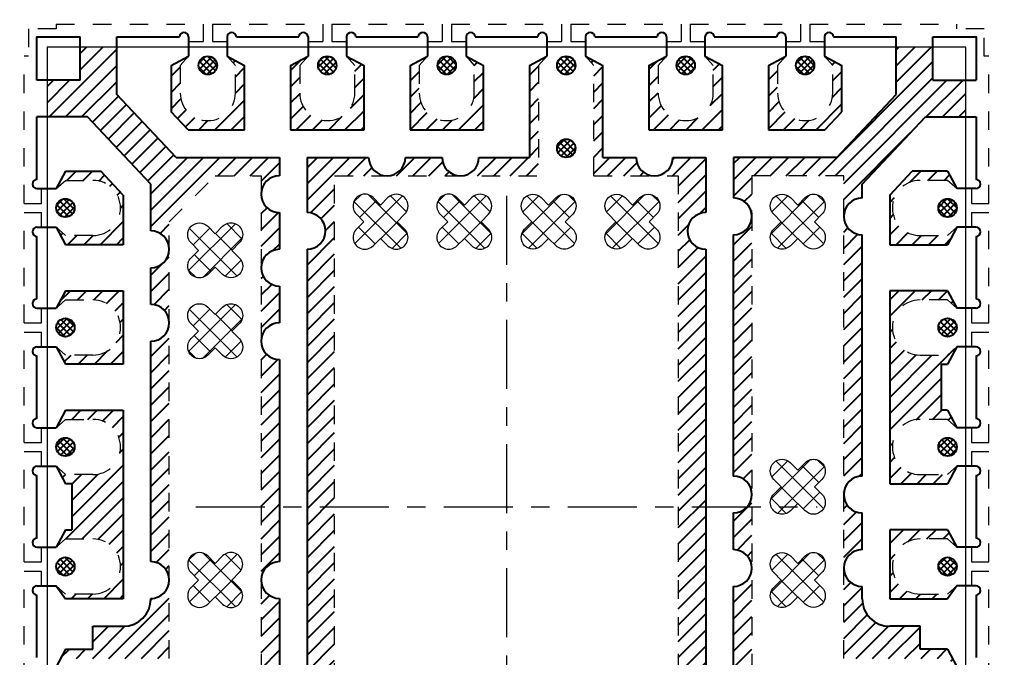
# Model space of a CAD drawing. Extents: x 2505 to 2922, y -308 to -10.
# Drawn here: x 2613.63 to 2618.93, y -138.02 to -134.55 of the extents above; entities that cross this region are included whole.
import ezdxf

# ---------------------------------------------------------------- set-up
doc = ezdxf.new("R2010")
doc.units = 0
doc.header["$LTSCALE"] = 5
doc.header["$MEASUREMENT"] = 0
for name, pattern in [('CENTER', [2, 1.25, -0.25, 0.25, -0.25]), ('HIDDEN', [0.375, 0.25, -0.125]), ('HIDDEN2', [4.7625, 3.175, -1.5875])]:
    doc.linetypes.add(name, pattern=pattern)
doc.layers.get('0').update_dxf_attribs({"linetype": 'CONTINUOUS'})
for name, color, linetype in [('1D', 4, 'CONTINUOUS'), ('ETCH', 4, 'CONTINUOUS'), ('PKG', 2, 'CONTINUOUS'), ('TOP-Half-E', 6, 'CONTINUOUS'), ('中心线', 1, 'CENTER')]:
    doc.layers.add(name, color=color, linetype=linetype)
pattern_1 = [(225, (-40.0481, -187.649), (0.0441941738, -0.0441941738), [])]

msp = doc.modelspace()

# ---------------------------------------------------------------- hatches: boundary and pattern name
at = {"layer": 'ETCH'}
h = msp.add_hatch(dxfattribs=at)
h.set_pattern_fill('ANSI31', color=256, scale=0.5, angle=180)
h.set_pattern_definition(pattern_1)
h.paths.add_polyline_path([(2613.779, -134.8795), (2613.959, -134.8795), (2613.959, -134.6995), (2614.159, -134.6995), (2614.159, -134.9571), (2614.4814, -135.2995), (2615.044, -135.2995), (2615.044, -135.3995, 0.414214), (2614.944, -135.4995), (2614.944, -135.3995), (2614.694, -135.3995), (2614.5623, -135.5312), (2614.4115, -135.3711), (2614.3387, -135.4396), (2613.9995, -135.0795), (2613.779, -135.0795)])
h.paths.add_polyline_path([(2614.794, -138.6745), (2615.044, -138.6745), (2615.044, -137.698, -0.414214), (2614.944, -137.598), (2614.944, -138.5745), (2614.694, -138.5745, -0.414214)])
h.paths.add_polyline_path([(2613.829, -138.2795), (2613.879, -138.3245), (2614.444, -138.3245), (2614.444, -138.5745), (2614.694, -138.5745, 0.414214), (2614.594, -138.6745), (2614.344, -138.6745), (2614.344, -138.6495, 0.414214), (2614.194, -138.4995), (2614.029, -138.4995), (2614.029, -138.3745), (2613.879, -138.3745)])
h.paths.add_polyline_path([(2613.829, -138.0695), (2613.879, -137.9745), (2614.029, -137.9745), (2614.029, -137.8495), (2614.194, -137.8495, 0.414214), (2614.344, -137.6995), (2614.344, -137.698, 0.414214), (2614.444, -137.598), (2614.444, -138.0245), (2613.879, -138.0245)])
h.paths.add_polyline_path([(2614.944, -137.598), (2614.944, -136.2995, 0.414214), (2615.044, -136.3995), (2615.044, -137.498, 0.414214)])
h.paths.add_polyline_path([(2614.344, -137.498, -0.414214), (2614.444, -137.598), (2614.444, -136.8987), (2614.344, -136.8987)])
h.paths.add_polyline_path([(2614.344, -135.4453), (2614.344, -135.6495), (2614.444, -135.6495), (2614.5623, -135.5312), (2614.4115, -135.3711), (2614.3387, -135.4396)])
h.paths.add_polyline_path([(2614.344, -136.8987), (2614.444, -136.8987), (2614.444, -136.4822), (2614.344, -136.4822)])
h.paths.add_polyline_path([(2614.944, -135.4995, 0.414214), (2615.044, -135.5995), (2615.044, -135.7995, 0.414214), (2614.944, -135.8995)])
h.paths.add_polyline_path([(2614.944, -135.8995, 0.414214), (2615.044, -135.9995), (2615.044, -136.1995, 0.414214), (2614.944, -136.2995)])
h.paths.add_polyline_path([(2614.344, -136.0995), (2614.444, -136.0995), (2614.444, -135.8995), (2614.344, -135.8995)])
h.paths.add_polyline_path([(2614.344, -136.2995), (2614.444, -136.2995), (2614.444, -136.0995), (2614.344, -136.0995, -1)])
h.paths.add_polyline_path([(2614.344, -136.4822), (2614.444, -136.4822), (2614.444, -136.2995), (2614.344, -136.2995)])
h.paths.add_polyline_path([(2614.344, -135.8995, 0.414214), (2614.444, -135.7995), (2614.444, -135.8995)])
h.paths.add_polyline_path([(2614.444, -135.6995), (2614.344, -135.6995, -0.414214), (2614.444, -135.7995)])
h.paths.add_polyline_path([(2614.344, -135.6995), (2614.444, -135.6995), (2614.444, -135.6495), (2614.344, -135.6495)])
h = msp.add_hatch(dxfattribs=at)
h.set_pattern_fill('ANSI31', color=256, scale=0.5, angle=180)
h.set_pattern_definition(pattern_1)
h.paths.add_polyline_path([(2617.514, -137.6328, 0.414214), (2617.614, -137.5328), (2617.614, -138.5745), (2618.114, -138.5745), (2618.114, -138.3245), (2618.679, -138.3245), (2618.729, -138.2795), (2618.679, -138.3745), (2618.529, -138.3745), (2618.529, -138.4995), (2618.364, -138.4995, 0.414214), (2618.214, -138.6495), (2618.214, -138.6745), (2617.514, -138.6745)])
h.paths.add_polyline_path([(2618.399, -134.6995), (2618.599, -134.6995), (2618.599, -134.8795), (2618.779, -134.8795), (2618.779, -135.0795), (2618.5586, -135.0795), (2618.214, -135.4453), (2618.214, -135.5203, 0.414207), (2618.114, -135.6203, 0.000012), (2618.114, -135.6203), (2618.114, -135.6203), (2618.114, -135.3995), (2617.614, -135.3995), (2617.614, -135.6203, 0.414214), (2617.514, -135.5203), (2617.514, -135.2995), (2618.0767, -135.2995), (2618.399, -134.9571)])
h.paths.add_polyline_path([(2618.114, -138.0245), (2618.679, -138.0245), (2618.729, -138.0695), (2618.679, -137.9745), (2618.529, -137.9745), (2618.529, -137.8495), (2618.364, -137.8495, -0.414214), (2618.214, -137.6995), (2618.214, -137.6328, -0.414214), (2618.114, -137.5328)])
h.paths.add_polyline_path([(2617.614, -135.6203, -0.414214), (2617.514, -135.7203), (2617.514, -137.0328, -0.414214), (2617.614, -137.1328)])
h.paths.add_polyline_path([(2618.214, -137.0328), (2618.214, -135.7203, -0.414207), (2618.114, -135.6203), (2618.114, -137.1328, -0.414214)])
h.paths.add_polyline_path([(2617.514, -137.2328), (2617.514, -137.4328, -0.414214), (2617.614, -137.5328), (2617.614, -137.1328, -0.414214)])
h.paths.add_polyline_path([(2618.214, -137.4328), (2618.214, -137.2328, -0.414214), (2618.114, -137.1328), (2618.114, -137.5328, -0.414214)])
h = msp.add_hatch(dxfattribs=at)
h.set_pattern_fill('ANSI31', color=256, scale=0.5, angle=180)
h.set_pattern_definition(pattern_1)
h.paths.add_polyline_path([(2613.829, -138.9295), (2613.879, -138.9745), (2614.029, -138.9745, 1), (2614.029, -138.6745), (2613.879, -138.6745), (2613.829, -138.7195), (2613.879, -138.6495), (2614.194, -138.6495), (2614.194, -138.8245), (2615.194, -138.8245), (2615.194, -138.7245, 1), (2615.194, -138.5245), (2615.194, -135.7995, 1), (2615.194, -135.5995), (2615.194, -135.2995), (2615.529, -135.2995, 0.414214), (2615.629, -135.3995), (2615.344, -135.3995), (2615.344, -138.9495), (2617.214, -138.9495), (2617.214, -135.3995), (2617.084, -135.3995, 0.414214), (2617.184, -135.2995), (2617.364, -135.2995), (2617.364, -135.5995, 1), (2617.364, -135.7995), (2617.364, -138.5245, 1), (2617.364, -138.7245), (2617.364, -138.8245), (2618.364, -138.8245), (2618.364, -138.6495), (2618.679, -138.6495), (2618.729, -138.7195), (2618.679, -138.6745), (2618.529, -138.6745, 1), (2618.529, -138.9745), (2618.679, -138.9745), (2618.729, -138.9295), (2618.679, -139.0245), (2617.364, -139.0245), (2617.364, -139.0995), (2617.179, -139.0995, 1), (2616.979, -139.0995), (2616.779, -139.0995, 1), (2616.579, -139.0995), (2616.379, -139.0995, 1), (2616.179, -139.0995), (2615.979, -139.0995, 1), (2615.779, -139.0995), (2615.579, -139.0995, 1), (2615.379, -139.0995), (2615.194, -139.0995), (2615.194, -139.0245), (2613.879, -139.0245)])
h.paths.add_polyline_path([(2617.054, -139.2495), (2617.054, -139.5995), (2617.149, -139.6495), (2617.104, -139.5995), (2617.104, -139.4495, -1), (2617.404, -139.4495), (2617.404, -139.5995), (2617.359, -139.6495), (2617.454, -139.5995), (2617.454, -139.5645), (2617.704, -139.5645), (2617.704, -139.5995), (2617.799, -139.6495), (2617.754, -139.5995), (2617.754, -139.4495, -1), (2618.054, -139.4495), (2618.054, -139.5995), (2618.009, -139.6495), (2618.104, -139.5995), (2618.104, -139.2495)])
h.paths.add_polyline_path([(2614.454, -139.5995), (2614.549, -139.6495), (2614.504, -139.5995), (2614.504, -139.4495, -1), (2614.804, -139.4495), (2614.804, -139.5995), (2614.759, -139.6495), (2614.854, -139.5995), (2614.854, -139.5645), (2615.104, -139.5645), (2615.104, -139.5995), (2615.199, -139.6495), (2615.154, -139.5995), (2615.154, -139.4495, -1), (2615.454, -139.4495), (2615.454, -139.5995), (2615.409, -139.6495), (2615.504, -139.5995), (2615.504, -139.2495), (2614.454, -139.2495)])
h.paths.add_polyline_path([(2618.364, -136.0245), (2618.364, -137.0745), (2618.679, -137.0745), (2618.729, -136.9795), (2618.679, -137.0245), (2618.529, -137.0245, -1), (2618.529, -136.7245), (2618.679, -136.7245), (2618.729, -136.7695), (2618.679, -136.6745), (2618.644, -136.6745), (2618.644, -136.4245), (2618.679, -136.4245), (2618.729, -136.3295), (2618.679, -136.3745), (2618.529, -136.3745, -1), (2618.529, -136.0745), (2618.679, -136.0745), (2618.729, -136.1195), (2618.679, -136.0245)])
h.paths.add_polyline_path([(2613.829, -136.7695), (2613.879, -136.6745), (2614.194, -136.6745), (2614.194, -137.6995), (2613.879, -137.6995), (2613.829, -137.6295), (2613.879, -137.6745), (2614.029, -137.6745, 1), (2614.029, -137.3745), (2613.879, -137.3745), (2613.829, -137.4195), (2613.879, -137.3245), (2613.914, -137.3245), (2613.914, -137.0745), (2613.879, -137.0745), (2613.829, -136.9795), (2613.879, -137.0245), (2614.029, -137.0245, 1), (2614.029, -136.7245), (2613.879, -136.7245)])
h.paths.add_polyline_path([(2616.454, -135.3995), (2616.454, -134.7995), (2616.499, -134.7495), (2616.404, -134.7995), (2616.404, -135.2995), (2616.129, -135.2995, -0.414214), (2616.029, -135.3995)])
h.paths.add_polyline_path([(2616.709, -134.7495), (2616.804, -134.7995), (2616.804, -135.2995), (2616.984, -135.2995, 0.414214), (2617.084, -135.3995), (2616.754, -135.3995), (2616.754, -134.7995)])
h.paths.add_polyline_path([(2614.454, -134.7995), (2614.454, -135.0516), (2614.5462, -135.1495), (2614.854, -135.1495), (2614.854, -134.7995), (2614.759, -134.7495), (2614.804, -134.7995), (2614.804, -134.9495, -1), (2614.504, -134.9495), (2614.504, -134.7995), (2614.549, -134.7495)])
h.paths.add_polyline_path([(2617.054, -134.7995), (2617.054, -135.1495), (2617.454, -135.1495), (2617.454, -134.7995), (2617.359, -134.7495), (2617.404, -134.7995), (2617.404, -134.9495, -1), (2617.104, -134.9495), (2617.104, -134.7995), (2617.149, -134.7495)])
h.paths.add_polyline_path([(2616.404, -139.5995), (2616.499, -139.6495), (2616.454, -139.5995), (2616.454, -139.4495, -1), (2616.754, -139.4495), (2616.754, -139.5995), (2616.709, -139.6495), (2616.804, -139.5995), (2616.804, -139.2495), (2616.404, -139.2495)])
h.paths.add_polyline_path([(2615.754, -139.5995), (2615.849, -139.6495), (2615.804, -139.5995), (2615.804, -139.4495, -1), (2616.104, -139.4495), (2616.104, -139.5995), (2616.059, -139.6495), (2616.154, -139.5995), (2616.154, -139.2495), (2615.754, -139.2495)])
h.paths.add_polyline_path([(2615.104, -134.7995), (2615.104, -135.1495), (2615.504, -135.1495), (2615.504, -134.7995), (2615.409, -134.7495), (2615.454, -134.7995), (2615.454, -134.9495, -1), (2615.154, -134.9495), (2615.154, -134.7995), (2615.199, -134.7495)])
h.paths.add_polyline_path([(2615.754, -134.7995), (2615.754, -135.1495), (2616.154, -135.1495), (2616.154, -134.7995), (2616.059, -134.7495), (2616.104, -134.7995), (2616.104, -134.9495, -1), (2615.804, -134.9495), (2615.804, -134.7995), (2615.849, -134.7495)])
h.paths.add_polyline_path([(2617.704, -134.7995), (2617.704, -135.1495), (2618.0119, -135.1495), (2618.104, -135.0516), (2618.104, -134.7995), (2618.009, -134.7495), (2618.054, -134.7995), (2618.054, -134.9495, -1), (2617.754, -134.9495), (2617.754, -134.7995), (2617.799, -134.7495)])
h.paths.add_polyline_path([(2613.829, -136.1195), (2613.879, -136.0245), (2614.194, -136.0245), (2614.194, -136.4245), (2613.879, -136.4245), (2613.829, -136.3295), (2613.879, -136.3745), (2614.029, -136.3745, 1), (2614.029, -136.0745), (2613.879, -136.0745)])
h.paths.add_polyline_path([(2618.364, -135.5048), (2618.364, -135.7745), (2618.679, -135.7745), (2618.729, -135.6795), (2618.679, -135.7245), (2618.529, -135.7245, -1), (2618.529, -135.4245), (2618.679, -135.4245), (2618.729, -135.4695), (2618.679, -135.3745), (2618.4868, -135.3745)])
h.paths.add_polyline_path([(2613.829, -135.4695), (2613.879, -135.3745), (2614.0713, -135.3745), (2614.194, -135.5048), (2614.194, -135.7745), (2613.879, -135.7745), (2613.829, -135.6795), (2613.879, -135.7245), (2614.029, -135.7245, 1), (2614.029, -135.4245), (2613.879, -135.4245)])
h.paths.add_polyline_path([(2618.364, -137.3245), (2618.364, -137.6995), (2618.679, -137.6995), (2618.729, -137.6295), (2618.679, -137.6745), (2618.529, -137.6745, -1), (2618.529, -137.3745), (2618.679, -137.3745), (2618.729, -137.4195), (2618.679, -137.3245)])
h.paths.add_polyline_path([(2616.029, -135.3995, -0.414214), (2615.929, -135.2995), (2615.729, -135.2995, -0.414214), (2615.629, -135.3995)])
h.paths.add_polyline_path([(2618.214, -135.4453), (2618.5586, -135.0795)])
h = msp.add_hatch(dxfattribs=at)
h.set_pattern_fill('ANSI31', color=256, scale=0.5, angle=180)
h.set_pattern_definition(pattern_1)
h.paths.add_polyline_path([(2614.794, -138.6745), (2615.044, -138.6745), (2615.044, -137.698, -0.414214), (2614.944, -137.598), (2614.944, -138.5745), (2614.694, -138.5745, -0.414214)])
h.paths.add_polyline_path([(2613.829, -138.2795), (2613.879, -138.3245), (2614.444, -138.3245), (2614.444, -138.5745), (2614.694, -138.5745, 0.414214), (2614.594, -138.6745), (2614.344, -138.6745), (2614.344, -138.6495, 0.414214), (2614.194, -138.4995), (2614.029, -138.4995), (2614.029, -138.3745), (2613.879, -138.3745)])
h.paths.add_polyline_path([(2614.944, -137.598), (2614.944, -136.2995, 0.414214), (2615.044, -136.3995), (2615.044, -137.498, 0.414214)])
h.paths.add_polyline_path([(2614.944, -135.8995, 0.414214), (2615.044, -135.9995), (2615.044, -136.1995, 0.414214), (2614.944, -136.2995)])
h.paths.add_polyline_path([(2614.944, -135.4995, 0.414214), (2615.044, -135.5995), (2615.044, -135.7995, 0.414214), (2614.944, -135.8995)])
at = {"layer": 'TOP-Half-E', "lineweight": -3}
h = msp.add_hatch(dxfattribs=at)
h.set_pattern_fill('ANSI37', color=6, scale=0.2)
h.set_pattern_definition([(45, (2450.562673, -116.89071), (-0.0176776695, 0.0176776695), []), (135, (2450.562673, -116.89071), (-0.0176776695, -0.0176776695), [])])
h.paths.add_polyline_path([(2614.704, -134.7995, 1), (2614.604, -134.7995, 1)])
h.paths.add_polyline_path([(2616.654, -134.7995, 1), (2616.554, -134.7995, 1)])
h.paths.add_polyline_path([(2618.729, -135.5745, 1), (2618.629, -135.5745, 1)])
h.paths.add_polyline_path([(2616.654, -135.2495, 1), (2616.554, -135.2495, 1)])
h.paths.add_polyline_path([(2617.954, -134.7995, 1), (2617.854, -134.7995, 1)])
h.paths.add_polyline_path([(2613.929, -138.8245, 1), (2613.829, -138.8245, 1)])
h.paths.add_polyline_path([(2615.354, -134.7995, 1), (2615.254, -134.7995, 1)])
h.paths.add_polyline_path([(2617.954, -139.5995, 1), (2617.854, -139.5995, 1)])
h.paths.add_polyline_path([(2616.654, -139.5995, 1), (2616.554, -139.5995, 1)])
h.paths.add_polyline_path([(2615.354, -139.5995, 1), (2615.254, -139.5995, 1)])
h.paths.add_polyline_path([(2616.004, -134.7995, 1), (2615.904, -134.7995, 1)])
h.paths.add_polyline_path([(2618.729, -136.2245, 1), (2618.629, -136.2245, 1)])
h.paths.add_polyline_path([(2616.004, -139.5995, 1), (2615.904, -139.5995, 1)])
h.paths.add_polyline_path([(2618.729, -138.1745, 1), (2618.629, -138.1745, 1)])
h.paths.add_polyline_path([(2618.729, -136.8745, 1), (2618.629, -136.8745, 1)])
h.paths.add_polyline_path([(2614.704, -139.5995, 1), (2614.604, -139.5995, 1)])
h.paths.add_polyline_path([(2618.729, -138.8245, 1), (2618.629, -138.8245, 1)])
h.paths.add_polyline_path([(2613.929, -137.5245, 1), (2613.829, -137.5245, 1)])
h.paths.add_polyline_path([(2617.304, -134.7995, 1), (2617.204, -134.7995, 1)])
h.paths.add_polyline_path([(2617.304, -139.5995, 1), (2617.204, -139.5995, 1)])
h.paths.add_polyline_path([(2613.929, -138.1745, 1), (2613.829, -138.1745, 1)])
h.paths.add_polyline_path([(2613.929, -136.2245, 1), (2613.829, -136.2245, 1)])
h.paths.add_polyline_path([(2618.729, -137.5245, 1), (2618.629, -137.5245, 1)])
h.paths.add_polyline_path([(2613.929, -136.8745, 1), (2613.829, -136.8745, 1)])
h.paths.add_polyline_path([(2613.929, -135.5745, 1), (2613.829, -135.5745, 1)])
at = {"layer": 'TOP-Half-E', "lineweight": 5}
h = msp.add_hatch(dxfattribs=at)
h.set_pattern_fill('ANSI37', color=256, scale=0.02565)
h.set_pattern_definition([(315, (60.59425, 1244.10207), (-0.0575858924, -0.0575858924), []), (225, (60.59425, 1244.10207), (-0.0575858924, 0.0575858924), [])])
h.paths.add_polyline_path([(2615.6843, -135.6491), (2615.7245, -135.6089, 1), (2615.6338, -135.5182), (2615.5937, -135.5584), (2615.5535, -135.5182, 1), (2615.4628, -135.6089), (2615.503, -135.6491), (2615.4628, -135.6892, 1), (2615.5535, -135.7799), (2615.5937, -135.7398), (2615.6338, -135.7799, 1), (2615.7245, -135.6892)])
h = msp.add_hatch(dxfattribs=at)
h.set_pattern_fill('ANSI37', color=256, scale=0.02565)
h.set_pattern_definition([(315, (61.05025, 1244.10207), (-0.0575858924, -0.0575858924), []), (225, (61.05025, 1244.10207), (-0.0575858924, 0.0575858924), [])])
h.paths.add_polyline_path([(2616.1403, -135.6491), (2616.1805, -135.6089, 1), (2616.0898, -135.5182), (2616.0497, -135.5584), (2616.0095, -135.5182, 1), (2615.9188, -135.6089), (2615.959, -135.6491), (2615.9188, -135.6892, 1), (2616.0095, -135.7799), (2616.0497, -135.7398), (2616.0898, -135.7799, 1), (2616.1805, -135.6892)])
h = msp.add_hatch(dxfattribs=at)
h.set_pattern_fill('ANSI37', color=256, scale=0.02565, angle=180)
h.set_pattern_definition([(225, (5171.50782, 1244.10207), (0.0575858924, -0.0575858924), []), (315, (5171.50782, 1244.10207), (0.0575858924, 0.0575858924), [])])
h.paths.add_polyline_path([(2616.4177, -135.6491), (2616.3776, -135.6089, -1), (2616.4683, -135.5182), (2616.5084, -135.5584), (2616.5486, -135.5182, -1), (2616.6393, -135.6089), (2616.5991, -135.6491), (2616.6393, -135.6892, -1), (2616.5486, -135.7799), (2616.5084, -135.7398), (2616.4683, -135.7799, -1), (2616.3776, -135.6892)])
h = msp.add_hatch(dxfattribs=at)
h.set_pattern_fill('ANSI37', color=256, scale=0.02565, angle=180)
h.set_pattern_definition([(225, (5171.96382, 1244.10207), (0.0575858924, -0.0575858924), []), (315, (5171.96382, 1244.10207), (0.0575858924, 0.0575858924), [])])
h.paths.add_polyline_path([(2616.8737, -135.6491), (2616.8336, -135.6089, -1), (2616.9243, -135.5182), (2616.9644, -135.5584), (2617.0046, -135.5182, -1), (2617.0953, -135.6089), (2617.0551, -135.6491), (2617.0953, -135.6892, -1), (2617.0046, -135.7799), (2616.9644, -135.7398), (2616.9243, -135.7799, -1), (2616.8336, -135.6892)])
h = msp.add_hatch(dxfattribs=at)
h.set_pattern_fill('ANSI37', color=256, scale=0.02565, angle=180)
h.set_pattern_definition([(225, (5172.86345, 1244.10207), (0.0575858924, -0.0575858924), []), (315, (5172.86345, 1244.10207), (0.0575858924, 0.0575858924), [])])
h.paths.add_polyline_path([(2617.7733, -135.6491), (2617.7332, -135.6089, -1), (2617.8239, -135.5182), (2617.864, -135.5584), (2617.9042, -135.5182, -1), (2617.9949, -135.6089), (2617.9547, -135.6491), (2617.9949, -135.6892, -1), (2617.9042, -135.7799), (2617.864, -135.7398), (2617.8239, -135.7799, -1), (2617.7332, -135.6892)])
h = msp.add_hatch(dxfattribs=at)
h.set_pattern_fill('ANSI37', color=256, scale=0.02565)
h.set_pattern_definition([(45, (59.69463, -1515.5561), (-0.0575858924, 0.0575858924), []), (135, (59.69463, -1515.5561), (-0.0575858924, -0.0575858924), [])])
h.paths.add_polyline_path([(2614.7847, -135.805), (2614.8249, -135.8451, -1), (2614.7342, -135.9358), (2614.694, -135.8956), (2614.6539, -135.9358, -1), (2614.5632, -135.8451), (2614.6033, -135.805), (2614.5632, -135.7648, -1), (2614.6539, -135.6741), (2614.694, -135.7143), (2614.7342, -135.6741, -1), (2614.8249, -135.7648)])
h = msp.add_hatch(dxfattribs=at)
h.set_pattern_fill('ANSI37', color=256, scale=0.02565)
h.set_pattern_definition([(45, (59.69463, -1515.9961), (-0.0575858924, 0.0575858924), []), (135, (59.69463, -1515.9961), (-0.0575858924, -0.0575858924), [])])
h.paths.add_polyline_path([(2614.7847, -136.245), (2614.8249, -136.2851, -1), (2614.7342, -136.3758), (2614.694, -136.3356), (2614.6539, -136.3758, -1), (2614.5632, -136.2851), (2614.6033, -136.245), (2614.5632, -136.2048, -1), (2614.6539, -136.1141), (2614.694, -136.1543), (2614.7342, -136.1141, -1), (2614.8249, -136.2048)])
h = msp.add_hatch(dxfattribs=at)
h.set_pattern_fill('ANSI37', color=256, scale=0.02565, angle=180)
h.set_pattern_definition([(225, (5172.86345, 1242.660435), (0.0575858924, -0.0575858924), []), (315, (5172.86345, 1242.660435), (0.0575858924, 0.0575858924), [])])
h.paths.add_polyline_path([(2617.7733, -137.0907), (2617.7332, -137.0506, -1), (2617.8239, -136.9599), (2617.864, -137), (2617.9042, -136.9599, -1), (2617.9949, -137.0506), (2617.9547, -137.0907), (2617.9949, -137.1309, -1), (2617.9042, -137.2216), (2617.864, -137.1814), (2617.8239, -137.2216, -1), (2617.7332, -137.1309)])
h = msp.add_hatch(dxfattribs=at)
h.set_pattern_fill('ANSI37', color=256, scale=0.02565, angle=360)
h.set_pattern_definition([(315, (59.69463, 1242.15319), (-0.0575858924, -0.0575858924), []), (225, (59.69463, 1242.15319), (-0.0575858924, 0.0575858924), [])])
h.paths.add_polyline_path([(2614.7847, -137.598), (2614.8249, -137.5578, 1), (2614.7342, -137.4671), (2614.694, -137.5073), (2614.6539, -137.4671, 1), (2614.5632, -137.5578), (2614.6033, -137.598), (2614.5632, -137.6381, 1), (2614.6539, -137.7288), (2614.694, -137.6886), (2614.7342, -137.7288, 1), (2614.8249, -137.6381)])
h = msp.add_hatch(dxfattribs=at)
h.set_pattern_fill('ANSI37', color=256, scale=0.02565, angle=180)
h.set_pattern_definition([(225, (5172.86345, 1242.15319), (0.0575858924, -0.0575858924), []), (315, (5172.86345, 1242.15319), (0.0575858924, 0.0575858924), [])])
h.paths.add_polyline_path([(2617.7733, -137.598), (2617.7332, -137.5578, -1), (2617.8239, -137.4671), (2617.864, -137.5073), (2617.9042, -137.4671, -1), (2617.9949, -137.5578), (2617.9547, -137.598), (2617.9949, -137.6381, -1), (2617.9042, -137.7288), (2617.864, -137.6886), (2617.8239, -137.7288, -1), (2617.7332, -137.6381)])

# ---------------------------------------------------------------- linework, layer by layer
for p, q in [((2613.959, -134.8795, -0.0325), (2613.959, -134.6445, -0.0325)), ((2614.159, -134.9571, -0.0325), (2614.159, -134.6445, -0.0325)), ((2614.549, -134.6445, -0.0325), (2614.549, -134.7495, -0.0325)), ((2614.549, -134.6445, -0.0325), (2614.549, -134.7495, -0.0325)), ((2614.759, -134.6445, -0.0325), (2614.759, -134.7495, -0.0325)), ((2614.759, -134.6445, -0.0325), (2614.759, -134.7495, -0.0325)), ((2615.199, -134.6445, -0.0325), (2615.199, -134.7495, -0.0325)), ((2615.199, -134.6445, -0.0325), (2615.199, -134.7495, -0.0325)), ((2615.409, -134.6445, -0.0325), (2615.409, -134.7495, -0.0325)), ((2615.409, -134.6445, -0.0325), (2615.409, -134.7495, -0.0325)), ((2615.849, -134.6445, -0.0325), (2615.849, -134.7495, -0.0325)), ((2615.849, -134.6445, -0.0325), (2615.849, -134.7495, -0.0325)), ((2616.059, -134.6445, -0.0325), (2616.059, -134.7495, -0.0325)), ((2616.059, -134.6445, -0.0325), (2616.059, -134.7495, -0.0325)), ((2616.499, -134.6445, -0.0325), (2616.499, -134.7495, -0.0325)), ((2616.499, -134.6445, -0.0325), (2616.499, -134.7495, -0.0325)), ((2616.709, -134.6445, -0.0325), (2616.709, -134.7495, -0.0325)), ((2616.709, -134.6445, -0.0325), (2616.709, -134.7495, -0.0325)), ((2617.149, -134.6445, -0.0325), (2617.149, -134.7495, -0.0325)), ((2617.149, -134.6445, -0.0325), (2617.149, -134.7495, -0.0325)), ((2617.359, -134.6445, -0.0325), (2617.359, -134.7495, -0.0325)), ((2617.359, -134.6445, -0.0325), (2617.359, -134.7495, -0.0325)), ((2617.799, -134.6445, -0.0325), (2617.799, -134.7495, -0.0325)), ((2617.799, -134.6445, -0.0325), (2617.799, -134.7495, -0.0325)), ((2618.009, -134.6445, -0.0325), (2618.009, -134.7495, -0.0325)), ((2618.009, -134.6445, -0.0325), (2618.009, -134.7495, -0.0325)), ((2618.399, -134.9571, -0.0325), (2618.399, -134.6445, -0.0325)), ((2618.599, -134.8795, -0.0325), (2618.599, -134.6445, -0.0325)), ((2614.454, -134.7995, -0.0325), (2614.549, -134.7495, -0.0325)), ((2614.759, -134.7495, -0.0325), (2614.854, -134.7995, -0.0325)), ((2615.104, -134.7995, -0.0325), (2615.199, -134.7495, -0.0325)), ((2615.409, -134.7495, -0.0325), (2615.504, -134.7995, -0.0325)), ((2615.754, -134.7995, -0.0325), (2615.849, -134.7495, -0.0325)), ((2616.059, -134.7495, -0.0325), (2616.154, -134.7995, -0.0325)), ((2616.404, -134.7995, -0.0325), (2616.499, -134.7495, -0.0325)), ((2616.709, -134.7495, -0.0325), (2616.804, -134.7995, -0.0325)), ((2617.054, -134.7995, -0.0325), (2617.149, -134.7495, -0.0325)), ((2617.359, -134.7495, -0.0325), (2617.454, -134.7995, -0.0325)), ((2617.704, -134.7995, -0.0325), (2617.799, -134.7495, -0.0325)), ((2618.009, -134.7495, -0.0325), (2618.104, -134.7995, -0.0325)), ((2614.454, -134.7995, -0.0325), (2614.454, -135.0516, -0.0325)), ((2614.854, -135.1495, -0.0325), (2614.854, -134.7995, -0.0325)), ((2615.104, -134.7995, -0.0325), (2615.104, -135.1495, -0.0325)), ((2615.504, -135.1495, -0.0325), (2615.504, -134.7995, -0.0325)), ((2615.754, -134.7995, -0.0325), (2615.754, -135.1495, -0.0325)), ((2616.154, -135.1495, -0.0325), (2616.154, -134.7995, -0.0325)), ((2616.404, -134.7995, -0.0325), (2616.404, -135.2995, -0.0325)), ((2616.804, -135.2995, -0.0325), (2616.804, -134.7995, -0.0325)), ((2617.054, -134.7995, -0.0325), (2617.054, -135.1495, -0.0325)), ((2617.454, -135.1495, -0.0325), (2617.454, -134.7995, -0.0325)), ((2617.704, -134.7995, -0.0325), (2617.704, -135.1495, -0.0325)), ((2618.104, -135.0516, -0.0325), (2618.104, -134.7995, -0.0325)), ((2613.959, -134.8795, -0.0325), (2613.724, -134.8795, -0.0325)), ((2618.599, -134.8795, -0.0325), (2618.834, -134.8795, -0.0325)), ((2614.4814, -135.2995, -0.0325), (2614.159, -134.9571, -0.0325)), ((2618.0767, -135.2995, -0.0325), (2618.399, -134.9571, -0.0325)), ((2613.9995, -135.0795, -0.0325), (2613.724, -135.0795, -0.0325)), ((2614.344, -135.4453, -0.0325), (2613.9995, -135.0795, -0.0325)), ((2614.5462, -135.1495, -0.0325), (2614.454, -135.0516, -0.0325)), ((2618.0119, -135.1495, -0.0325), (2618.104, -135.0516, -0.0325)), ((2618.214, -135.4453, -0.0325), (2618.5586, -135.0795, -0.0325)), ((2618.5586, -135.0795, -0.0325), (2618.834, -135.0795, -0.0325)), ((2614.5462, -135.1495, -0.0325), (2614.854, -135.1495, -0.0325)), ((2615.104, -135.1495, -0.0325), (2615.504, -135.1495, -0.0325)), ((2615.754, -135.1495, -0.0325), (2616.154, -135.1495, -0.0325)), ((2617.054, -135.1495, -0.0325), (2617.454, -135.1495, -0.0325)), ((2617.704, -135.1495, -0.0325), (2618.0119, -135.1495, -0.0325)), ((2614.4814, -135.2995, -0.0325), (2615.044, -135.2995, -0.0325)), ((2615.044, -135.2995, -0.0325), (2615.044, -135.3995, -0.0325)), ((2615.194, -135.2995, -0.0325), (2615.194, -135.5995, -0.0325)), ((2617.364, -135.2995, -0.0325), (2617.364, -135.5995, -0.0325)), ((2618.0767, -135.2995, -0.0325), (2617.514, -135.2995, -0.0325)), ((2617.514, -135.2995, -0.0325), (2617.514, -135.5203, -0.0325)), ((2613.879, -135.3745, -0.0325), (2613.829, -135.4695, -0.0325)), ((2613.879, -135.3745, -0.0325), (2614.0713, -135.3745, -0.0325)), ((2614.194, -135.5048, -0.0325), (2614.0713, -135.3745, -0.0325)), ((2618.364, -135.5048, -0.0325), (2618.4868, -135.3745, -0.0325)), ((2618.679, -135.3745, -0.0325), (2618.4868, -135.3745, -0.0325)), ((2618.679, -135.3745, -0.0325), (2618.729, -135.4695, -0.0325)), ((2614.344, -135.6995, -0.0325), (2614.344, -135.4453, -0.0325)), ((2618.214, -135.5203, -0.0325), (2618.214, -135.4453, -0.0325)), ((2613.724, -135.4695, -0.0325), (2613.829, -135.4695, -0.0325)), ((2613.724, -135.4695, -0.0325), (2613.829, -135.4695, -0.0325)), ((2614.194, -135.5048, -0.0325), (2614.194, -135.7745, -0.0325)), ((2618.364, -135.5048, -0.0325), (2618.364, -135.7745, -0.0325)), ((2618.834, -135.4695, -0.0325), (2618.729, -135.4695, -0.0325)), ((2618.834, -135.4695, -0.0325), (2618.729, -135.4695, -0.0325)), ((2615.044, -135.5995, -0.0325), (2615.044, -135.7995, -0.0325)), ((2613.724, -135.6795, -0.0325), (2613.829, -135.6795, -0.0325)), ((2613.724, -135.6795, -0.0325), (2613.829, -135.6795, -0.0325)), ((2613.829, -135.6795, -0.0325), (2613.879, -135.7745, -0.0325)), ((2618.729, -135.6795, -0.0325), (2618.679, -135.7745, -0.0325)), ((2618.834, -135.6795, -0.0325), (2618.729, -135.6795, -0.0325)), ((2618.834, -135.6795, -0.0325), (2618.729, -135.6795, -0.0325)), ((2618.214, -137.0328, -0.0325), (2618.214, -135.7203, -0.0325)), ((2614.194, -135.7745, -0.0325), (2613.879, -135.7745, -0.0325)), ((2618.364, -135.7745, -0.0325), (2618.679, -135.7745, -0.0325)), ((2615.194, -135.7995, -0.0325), (2615.194, -138.5245, -0.0325)), ((2617.364, -135.7995, -0.0325), (2617.364, -138.5245, -0.0325)), ((2614.344, -136.0995, -0.0325), (2614.344, -135.8995, -0.0325)), ((2613.879, -136.0245, -0.0325), (2613.829, -136.1195, -0.0325)), ((2613.879, -136.0245, -0.0325), (2614.194, -136.0245, -0.0325)), ((2614.194, -136.0245, -0.0325), (2614.194, -136.4245, -0.0325)), ((2615.044, -135.9995, -0.0325), (2615.044, -136.1995, -0.0325)), ((2618.679, -136.0245, -0.0325), (2618.364, -136.0245, -0.0325)), ((2618.364, -136.0245, -0.0325), (2618.364, -137.0745, -0.0325)), ((2618.679, -136.0245, -0.0325), (2618.729, -136.1195, -0.0325)), ((2613.724, -136.1195, -0.0325), (2613.829, -136.1195, -0.0325)), ((2613.724, -136.1195, -0.0325), (2613.829, -136.1195, -0.0325)), ((2618.834, -136.1195, -0.0325), (2618.729, -136.1195, -0.0325)), ((2618.834, -136.1195, -0.0325), (2618.729, -136.1195, -0.0325)), ((2614.344, -137.498, -0.0325), (2614.344, -136.2995, -0.0325)), ((2613.724, -136.3295, -0.0325), (2613.829, -136.3295, -0.0325)), ((2613.724, -136.3295, -0.0325), (2613.829, -136.3295, -0.0325)), ((2613.829, -136.3295, -0.0325), (2613.879, -136.4245, -0.0325)), ((2618.729, -136.3295, -0.0325), (2618.679, -136.4245, -0.0325)), ((2618.834, -136.3295, -0.0325), (2618.729, -136.3295, -0.0325)), ((2618.834, -136.3295, -0.0325), (2618.729, -136.3295, -0.0325)), ((2615.044, -136.3995, -0.0325), (2615.044, -137.498, -0.0325)), ((2614.194, -136.4245, -0.0325), (2613.879, -136.4245, -0.0325)), ((2618.644, -136.4245, -0.0325), (2618.679, -136.4245, -0.0325)), ((2613.879, -136.6745, -0.0325), (2613.829, -136.7695, -0.0325)), ((2613.879, -136.6745, -0.0325), (2614.194, -136.6745, -0.0325)), ((2614.194, -136.6745, -0.0325), (2614.194, -137.6995, -0.0325)), ((2618.679, -136.6745, -0.0325), (2618.644, -136.6745, -0.0325)), ((2618.679, -136.6745, -0.0325), (2618.729, -136.7695, -0.0325)), ((2613.724, -136.7695, -0.0325), (2613.829, -136.7695, -0.0325)), ((2613.724, -136.7695, -0.0325), (2613.829, -136.7695, -0.0325)), ((2618.834, -136.7695, -0.0325), (2618.729, -136.7695, -0.0325)), ((2618.834, -136.7695, -0.0325), (2618.729, -136.7695, -0.0325)), ((2613.724, -136.9795, -0.0325), (2613.829, -136.9795, -0.0325)), ((2613.724, -136.9795, -0.0325), (2613.829, -136.9795, -0.0325)), ((2613.829, -136.9795, -0.0325), (2613.879, -137.0745, -0.0325)), ((2618.729, -136.9795, -0.0325), (2618.679, -137.0745, -0.0325)), ((2618.834, -136.9795, -0.0325), (2618.729, -136.9795, -0.0325)), ((2618.834, -136.9795, -0.0325), (2618.729, -136.9795, -0.0325)), ((2613.914, -137.0745, -0.0325), (2613.879, -137.0745, -0.0325)), ((2618.364, -137.0745, -0.0325), (2618.679, -137.0745, -0.0325)), ((2618.214, -137.4328, -0.0325), (2618.214, -137.2328, -0.0325)), ((2613.879, -137.3245, -0.0325), (2613.829, -137.4195, -0.0325)), ((2613.879, -137.3245, -0.0325), (2613.914, -137.3245, -0.0325)), ((2618.679, -137.3245, -0.0325), (2618.364, -137.3245, -0.0325)), ((2618.364, -137.3245, -0.0325), (2618.364, -137.6995, -0.0325)), ((2618.679, -137.3245, -0.0325), (2618.729, -137.4195, -0.0325)), ((2613.724, -137.4195, -0.0325), (2613.829, -137.4195, -0.0325)), ((2613.724, -137.4195, -0.0325), (2613.829, -137.4195, -0.0325)), ((2618.834, -137.4195, -0.0325), (2618.729, -137.4195, -0.0325)), ((2618.834, -137.4195, -0.0325), (2618.729, -137.4195, -0.0325)), ((2613.724, -137.6295, -0.0325), (2613.829, -137.6295, -0.0325)), ((2613.724, -137.6295, -0.0325), (2613.829, -137.6295, -0.0325)), ((2613.829, -137.6295, -0.0325), (2613.879, -137.6995, -0.0325)), ((2618.214, -137.6995, -0.0325), (2618.214, -137.6328, -0.0325)), ((2618.729, -137.6295, -0.0325), (2618.679, -137.6995, -0.0325)), ((2618.834, -137.6295, -0.0325), (2618.729, -137.6295, -0.0325)), ((2618.834, -137.6295, -0.0325), (2618.729, -137.6295, -0.0325)), ((2614.194, -137.6995, -0.0325), (2613.879, -137.6995, -0.0325)), ((2614.344, -137.6995, -0.0325), (2614.344, -137.698, -0.0325)), ((2615.044, -137.698, -0.0325), (2615.044, -138.6745, -0.0325)), ((2618.364, -137.6995, -0.0325), (2618.679, -137.6995, -0.0325)), ((2614.029, -137.8495, -0.0325), (2614.194, -137.8495, -0.0325)), ((2614.029, -137.9745, -0.0325), (2614.029, -137.8495, -0.0325)), ((2618.529, -137.8495, -0.0325), (2618.364, -137.8495, -0.0325)), ((2618.529, -137.9745, -0.0325), (2618.529, -137.8495, -0.0325)), ((2613.879, -137.9745, -0.0325), (2613.829, -138.0695, -0.0325)), ((2613.879, -137.9745, -0.0325), (2614.029, -137.9745, -0.0325)), ((2618.679, -137.9745, -0.0325), (2618.529, -137.9745, -0.0325)), ((2618.679, -137.9745, -0.0325), (2618.729, -138.0695, -0.0325))]:
    msp.add_line(p, q)
at = {"elevation": -0.0325}
for points in [[(2613.724, -134.8795), (2613.724, -134.6445), (2613.959, -134.6445)], [(2614.159, -134.6445), (2614.499, -134.6445)], [(2614.809, -134.6445), (2615.149, -134.6445)], [(2615.459, -134.6445), (2615.799, -134.6445)], [(2616.109, -134.6445), (2616.449, -134.6445)], [(2616.759, -134.6445), (2617.099, -134.6445)], [(2617.409, -134.6445), (2617.749, -134.6445)], [(2618.059, -134.6445), (2618.399, -134.6445)], [(2618.599, -134.6445), (2618.834, -134.6445), (2618.834, -134.8795)], [(2613.724, -135.4195), (2613.724, -135.0795)], [(2618.834, -135.0795), (2618.834, -135.4195)], [(2615.194, -135.2995), (2615.529, -135.2995)], [(2615.729, -135.2995), (2615.929, -135.2995)], [(2616.129, -135.2995), (2616.404, -135.2995)], [(2616.804, -135.2995), (2616.984, -135.2995)], [(2617.184, -135.2995), (2617.364, -135.2995)], [(2613.724, -136.0695), (2613.724, -135.7295)], [(2618.834, -135.7295), (2618.834, -136.0695)], [(2613.724, -136.7195), (2613.724, -136.3795)], [(2618.834, -136.3795), (2618.834, -136.7195)], [(2618.644, -136.4245), (2618.644, -136.6745)], [(2613.724, -137.3695), (2613.724, -137.0295)], [(2618.834, -137.0295), (2618.834, -137.3695)], [(2613.914, -137.0745), (2613.914, -137.3245)], [(2613.724, -138.0195), (2613.724, -137.6795)], [(2618.834, -137.6795), (2618.834, -138.0195)]]:
    msp.add_lwpolyline(points, dxfattribs=at)
msp.add_lwpolyline([(2618.214, -138.6745), (2617.514, -138.6745), (2617.514, -137.6328, 1), (2617.514, -137.4328), (2617.514, -137.2328, 1), (2617.514, -137.0328), (2617.514, -135.7203, 1), (2617.514, -135.5203)], format="xyb", dxfattribs=at)
for centre in [(2614.654, -134.7995, -0.0325), (2615.304, -134.7995, -0.0325), (2615.954, -134.7995, -0.0325), (2616.604, -134.7995, -0.0325), (2617.254, -134.7995, -0.0325), (2617.904, -134.7995, -0.0325), (2616.604, -135.2495, -0.0325), (2613.879, -135.5745, -0.0325), (2618.679, -135.5745, -0.0325), (2613.879, -136.2245, -0.0325), (2618.679, -136.2245, -0.0325), (2613.879, -136.8745, -0.0325), (2618.679, -136.8745, -0.0325), (2613.879, -137.5245, -0.0325), (2618.679, -137.5245, -0.0325)]:
    msp.add_circle(centre, 0.05)
for centre, radius, start, end in [((2614.524, -134.6445, -0.0325), 0.025, 0, 180), ((2614.784, -134.6445, -0.0325), 0.025, 0, 180), ((2615.174, -134.6445, -0.0325), 0.025, 0, 180), ((2615.434, -134.6445, -0.0325), 0.025, 0, 180), ((2615.824, -134.6445, -0.0325), 0.025, 0, 180), ((2616.084, -134.6445, -0.0325), 0.025, 0, 180), ((2616.474, -134.6445, -0.0325), 0.025, 0, 180), ((2616.734, -134.6445, -0.0325), 0.025, 0, 180), ((2617.124, -134.6445, -0.0325), 0.025, 0, 180), ((2617.384, -134.6445, -0.0325), 0.025, 0, 180), ((2617.774, -134.6445, -0.0325), 0.025, 0, 180), ((2618.034, -134.6445, -0.0325), 0.025, 0, 180), ((2615.629, -135.2995, -0.0325), 0.1, 180, 0), ((2616.029, -135.2995, -0.0325), 0.1, 180, 0), ((2617.084, -135.2995, -0.0325), 0.1, 180, 0), ((2615.044, -135.4995, -0.0325), 0.1, 90, 270), ((2613.724, -135.4445, -0.0325), 0.025, 90, 270), ((2618.834, -135.4445, -0.0325), 0.025, 270, 90), ((2618.214, -135.6203, -0.0325), 0.1, 90, 270), ((2615.194, -135.6995, -0.0325), 0.1, 270, 90), ((2617.364, -135.6995, -0.0325), 0.1, 90, 270), ((2613.724, -135.7045, -0.0325), 0.025, 90, 270), ((2618.834, -135.7045, -0.0325), 0.025, 270, 90), ((2614.344, -135.7995, -0.0325), 0.1, 270, 90), ((2615.044, -135.8995, -0.0325), 0.1, 90, 270), ((2613.724, -136.0945, -0.0325), 0.025, 90, 270), ((2614.344, -136.1995, -0.0325), 0.1, 270, 90), ((2618.834, -136.0945, -0.0325), 0.025, 270, 90), ((2615.044, -136.2995, -0.0325), 0.1, 90, 270), ((2613.724, -136.3545, -0.0325), 0.025, 90, 270), ((2618.834, -136.3545, -0.0325), 0.025, 270, 90), ((2613.724, -136.7445, -0.0325), 0.025, 90, 270), ((2618.834, -136.7445, -0.0325), 0.025, 270, 90), ((2613.724, -137.0045, -0.0325), 0.025, 90, 270), ((2618.834, -137.0045, -0.0325), 0.025, 270, 90), ((2618.214, -137.1328, -0.0325), 0.1, 90, 270), ((2613.724, -137.3945, -0.0325), 0.025, 90, 270), ((2618.834, -137.3945, -0.0325), 0.025, 270, 90), ((2618.214, -137.5328, -0.0325), 0.1, 90, 270), ((2614.344, -137.598, -0.0325), 0.1, 270, 90), ((2615.044, -137.598, -0.0325), 0.1, 90, 270), ((2613.724, -137.6545, -0.0325), 0.025, 90, 270), ((2618.834, -137.6545, -0.0325), 0.025, 270, 90), ((2614.194, -137.6995, -0.0325), 0.15, 270, 360), ((2618.364, -137.6995, -0.0325), 0.15, 180, 270)]:
    msp.add_arc(centre, radius, start, end)
at = {"layer": '1D', "linetype": 'HIDDEN2', "lineweight": 13, "ltscale": 0.005}
for p, q in [((2613.829, -134.5745, -0.0325), (2614.629, -134.5745, -0.0325)), ((2614.629, -134.5745, -0.0325), (2614.629, -134.6695, -0.0325)), ((2614.679, -134.5745, -0.0325), (2615.279, -134.5745, -0.0325)), ((2614.679, -134.5745, -0.0325), (2614.679, -134.6695, -0.0325)), ((2615.279, -134.5745, -0.0325), (2615.279, -134.6695, -0.0325)), ((2615.329, -134.5745, -0.0325), (2615.929, -134.5745, -0.0325)), ((2615.329, -134.5745, -0.0325), (2615.329, -134.6695, -0.0325)), ((2615.929, -134.5745, -0.0325), (2615.929, -134.6695, -0.0325)), ((2615.979, -134.5745, -0.0325), (2616.579, -134.5745, -0.0325)), ((2615.979, -134.5745, -0.0325), (2615.979, -134.6695, -0.0325)), ((2616.579, -134.5745, -0.0325), (2616.579, -134.6695, -0.0325)), ((2616.629, -134.5745, -0.0325), (2617.229, -134.5745, -0.0325)), ((2616.629, -134.5745, -0.0325), (2616.629, -134.6695, -0.0325)), ((2617.229, -134.5745, -0.0325), (2617.229, -134.6695, -0.0325)), ((2617.279, -134.5745, -0.0325), (2617.879, -134.5745, -0.0325)), ((2617.279, -134.5745, -0.0325), (2617.279, -134.6695, -0.0325)), ((2617.879, -134.5745, -0.0325), (2617.879, -134.6695, -0.0325)), ((2617.929, -134.5745, -0.0325), (2618.729, -134.5745, -0.0325)), ((2617.929, -134.5745, -0.0325), (2617.929, -134.6695, -0.0325)), ((2613.654, -135.5495, -0.0325), (2613.654, -134.7495, -0.0325)), ((2614.549, -134.7495, -0.0325), (2614.504, -134.7995, -0.0325)), ((2614.759, -134.7495, -0.0325), (2614.804, -134.7995, -0.0325)), ((2615.199, -134.7495, -0.0325), (2615.154, -134.7995, -0.0325)), ((2615.409, -134.7495, -0.0325), (2615.454, -134.7995, -0.0325)), ((2615.849, -134.7495, -0.0325), (2615.804, -134.7995, -0.0325)), ((2616.059, -134.7495, -0.0325), (2616.104, -134.7995, -0.0325)), ((2616.499, -134.7495, -0.0325), (2616.454, -134.7995, -0.0325)), ((2616.709, -134.7495, -0.0325), (2616.754, -134.7995, -0.0325)), ((2617.149, -134.7495, -0.0325), (2617.104, -134.7995, -0.0325)), ((2617.359, -134.7495, -0.0325), (2617.404, -134.7995, -0.0325)), ((2617.799, -134.7495, -0.0325), (2617.754, -134.7995, -0.0325)), ((2618.009, -134.7495, -0.0325), (2618.054, -134.7995, -0.0325)), ((2618.904, -135.5495, -0.0325), (2618.904, -134.7495, -0.0325)), ((2614.504, -134.7995, -0.0325), (2614.504, -134.9495, -0.0325)), ((2614.804, -134.9495, -0.0325), (2614.804, -134.7995, -0.0325)), ((2615.154, -134.7995, -0.0325), (2615.154, -134.9495, -0.0325)), ((2615.454, -134.9495, -0.0325), (2615.454, -134.7995, -0.0325)), ((2615.804, -134.7995, -0.0325), (2615.804, -134.9495, -0.0325)), ((2616.104, -134.9495, -0.0325), (2616.104, -134.7995, -0.0325)), ((2616.454, -134.7995, -0.0325), (2616.454, -135.3995, -0.0325)), ((2616.754, -135.3995, -0.0325), (2616.754, -134.7995, -0.0325)), ((2617.104, -134.7995, -0.0325), (2617.104, -134.9495, -0.0325)), ((2617.404, -134.9495, -0.0325), (2617.404, -134.7995, -0.0325)), ((2617.754, -134.7995, -0.0325), (2617.754, -134.9495, -0.0325)), ((2618.054, -134.9495, -0.0325), (2618.054, -134.7995, -0.0325)), ((2613.829, -135.4695, -0.0325), (2613.879, -135.4245, -0.0325)), ((2613.879, -135.4245, -0.0325), (2614.029, -135.4245, -0.0325)), ((2618.679, -135.4245, -0.0325), (2618.529, -135.4245, -0.0325)), ((2618.729, -135.4695, -0.0325), (2618.679, -135.4245, -0.0325)), ((2613.654, -135.5495, -0.0325), (2613.749, -135.5495, -0.0325)), ((2618.809, -135.5495, -0.0325), (2618.904, -135.5495, -0.0325)), ((2613.654, -136.1995, -0.0325), (2613.654, -135.5995, -0.0325)), ((2613.654, -135.5995, -0.0325), (2613.749, -135.5995, -0.0325)), ((2618.809, -135.5995, -0.0325), (2618.904, -135.5995, -0.0325)), ((2618.904, -136.1995, -0.0325), (2618.904, -135.5995, -0.0325)), ((2613.829, -135.6795, -0.0325), (2613.879, -135.7245, -0.0325)), ((2618.729, -135.6795, -0.0325), (2618.679, -135.7245, -0.0325)), ((2614.029, -135.7245, -0.0325), (2613.879, -135.7245, -0.0325)), ((2618.529, -135.7245, -0.0325), (2618.679, -135.7245, -0.0325)), ((2613.829, -136.1195, -0.0325), (2613.879, -136.0745, -0.0325)), ((2613.879, -136.0745, -0.0325), (2614.029, -136.0745, -0.0325)), ((2618.679, -136.0745, -0.0325), (2618.529, -136.0745, -0.0325)), ((2618.729, -136.1195, -0.0325), (2618.679, -136.0745, -0.0325)), ((2613.654, -136.1995, -0.0325), (2613.749, -136.1995, -0.0325)), ((2618.809, -136.1995, -0.0325), (2618.904, -136.1995, -0.0325)), ((2613.654, -136.8495, -0.0325), (2613.654, -136.2495, -0.0325)), ((2613.654, -136.2495, -0.0325), (2613.749, -136.2495, -0.0325)), ((2618.809, -136.2495, -0.0325), (2618.904, -136.2495, -0.0325)), ((2618.904, -136.8495, -0.0325), (2618.904, -136.2495, -0.0325)), ((2613.829, -136.3295, -0.0325), (2613.879, -136.3745, -0.0325)), ((2618.729, -136.3295, -0.0325), (2618.679, -136.3745, -0.0325)), ((2614.029, -136.3745, -0.0325), (2613.879, -136.3745, -0.0325)), ((2618.529, -136.3745, -0.0325), (2618.679, -136.3745, -0.0325)), ((2613.829, -136.7695, -0.0325), (2613.879, -136.7245, -0.0325)), ((2613.879, -136.7245, -0.0325), (2614.029, -136.7245, -0.0325)), ((2618.679, -136.7245, -0.0325), (2618.529, -136.7245, -0.0325)), ((2618.729, -136.7695, -0.0325), (2618.679, -136.7245, -0.0325)), ((2613.654, -136.8495, -0.0325), (2613.749, -136.8495, -0.0325)), ((2618.809, -136.8495, -0.0325), (2618.904, -136.8495, -0.0325)), ((2613.654, -137.4995, -0.0325), (2613.654, -136.8995, -0.0325)), ((2613.654, -136.8995, -0.0325), (2613.749, -136.8995, -0.0325)), ((2618.809, -136.8995, -0.0325), (2618.904, -136.8995, -0.0325)), ((2618.904, -137.4995, -0.0325), (2618.904, -136.8995, -0.0325)), ((2613.829, -136.9795, -0.0325), (2613.879, -137.0245, -0.0325)), ((2618.729, -136.9795, -0.0325), (2618.679, -137.0245, -0.0325)), ((2614.029, -137.0245, -0.0325), (2613.879, -137.0245, -0.0325)), ((2618.529, -137.0245, -0.0325), (2618.679, -137.0245, -0.0325)), ((2613.829, -137.4195, -0.0325), (2613.879, -137.3745, -0.0325)), ((2613.879, -137.3745, -0.0325), (2614.029, -137.3745, -0.0325)), ((2618.679, -137.3745, -0.0325), (2618.529, -137.3745, -0.0325)), ((2618.729, -137.4195, -0.0325), (2618.679, -137.3745, -0.0325)), ((2613.654, -137.4995, -0.0325), (2613.749, -137.4995, -0.0325)), ((2618.809, -137.4995, -0.0325), (2618.904, -137.4995, -0.0325)), ((2613.654, -138.1495, -0.0325), (2613.654, -137.5495, -0.0325)), ((2613.654, -137.5495, -0.0325), (2613.749, -137.5495, -0.0325)), ((2618.809, -137.5495, -0.0325), (2618.904, -137.5495, -0.0325)), ((2618.904, -138.1495, -0.0325), (2618.904, -137.5495, -0.0325)), ((2613.829, -137.6295, -0.0325), (2613.879, -137.6745, -0.0325)), ((2618.729, -137.6295, -0.0325), (2618.679, -137.6745, -0.0325)), ((2614.029, -137.6745, -0.0325), (2613.879, -137.6745, -0.0325)), ((2618.529, -137.6745, -0.0325), (2618.679, -137.6745, -0.0325))]:
    msp.add_line(p, q, dxfattribs=at)
at = {"layer": '1D', "color": 4, "linetype": 'HIDDEN', "lineweight": 0, "ltscale": 0.05, "elevation": -0.0325}
for points in [[(2613.829, -134.5745), (2613.829, -134.5995), (2613.679, -134.5995), (2613.679, -134.7495), (2613.654, -134.7495)], [(2618.904, -134.7495), (2618.879, -134.7495), (2618.879, -134.5995), (2618.729, -134.5995), (2618.729, -134.5745)]]:
    msp.add_lwpolyline(points, dxfattribs=at)
at = {"layer": '1D', "linetype": 'HIDDEN2', "lineweight": 13, "ltscale": 0.005, "elevation": -0.0325}
for points in [[(2614.549, -134.6695), (2614.629, -134.6695)], [(2614.679, -134.6695), (2614.759, -134.6695)], [(2615.199, -134.6695), (2615.279, -134.6695)], [(2615.329, -134.6695), (2615.409, -134.6695)], [(2615.849, -134.6695), (2615.929, -134.6695)], [(2615.979, -134.6695), (2616.059, -134.6695)], [(2616.499, -134.6695), (2616.579, -134.6695)], [(2616.629, -134.6695), (2616.709, -134.6695)], [(2617.149, -134.6695), (2617.229, -134.6695)], [(2617.279, -134.6695), (2617.359, -134.6695)], [(2617.799, -134.6695), (2617.879, -134.6695)], [(2617.929, -134.6695), (2618.009, -134.6695)], [(2614.444, -138.0245), (2614.444, -135.6495), (2614.694, -135.3995), (2614.944, -135.3995), (2614.944, -138.5745), (2614.444, -138.5745), (2614.444, -138.3245)], [(2616.754, -135.3995), (2617.214, -135.3995), (2617.214, -138.9495), (2615.344, -138.9495), (2615.344, -135.3995), (2616.454, -135.3995)], [(2618.114, -138.0245), (2618.114, -135.3995), (2618.114, -135.3995), (2617.614, -135.3995), (2617.614, -138.5745), (2618.114, -138.5745), (2618.114, -138.3245)], [(2613.749, -135.5495), (2613.749, -135.4695)], [(2618.809, -135.4695), (2618.809, -135.5495)], [(2613.749, -135.6795), (2613.749, -135.5995)], [(2618.809, -135.5995), (2618.809, -135.6795)], [(2613.749, -136.1995), (2613.749, -136.1195)], [(2618.809, -136.1195), (2618.809, -136.1995)], [(2613.749, -136.3295), (2613.749, -136.2495)], [(2618.809, -136.2495), (2618.809, -136.3295)], [(2613.749, -136.8495), (2613.749, -136.7695)], [(2618.809, -136.7695), (2618.809, -136.8495)], [(2613.749, -136.9795), (2613.749, -136.8995)], [(2618.809, -136.8995), (2618.809, -136.9795)], [(2613.749, -137.4995), (2613.749, -137.4195)], [(2618.809, -137.4195), (2618.809, -137.4995)], [(2613.749, -137.6295), (2613.749, -137.5495)], [(2618.809, -137.5495), (2618.809, -137.6295)]]:
    msp.add_lwpolyline(points, dxfattribs=at)
at = {"layer": '1D', "linetype": 'HIDDEN2', "lineweight": 13, "ltscale": 0.005}
for centre, start, end in [((2614.654, -134.9495, -0.0325), 180, 0), ((2615.304, -134.9495, -0.0325), 180, 0), ((2615.954, -134.9495, -0.0325), 180, 0), ((2617.254, -134.9495, -0.0325), 180, 0), ((2617.904, -134.9495, -0.0325), 180, 0), ((2614.029, -135.5745, -0.0325), 270, 90), ((2618.529, -135.5745, -0.0325), 90, 270), ((2614.029, -136.2245, -0.0325), 270, 90), ((2618.529, -136.2245, -0.0325), 90, 270), ((2614.029, -136.8745, -0.0325), 270, 90), ((2618.529, -136.8745, -0.0325), 90, 270), ((2614.029, -137.5245, -0.0325), 270, 90), ((2618.529, -137.5245, -0.0325), 90, 270)]:
    msp.add_arc(centre, 0.15, start, end, dxfattribs=at)
at = {"layer": 'PKG', "color": 2, "linetype": 'ByBlock', "lineweight": 9, "ltscale": 0.3, "elevation": -0.0325}
msp.add_lwpolyline([(2618.779, -134.6995), (2613.779, -134.6995), (2613.779, -139.6995), (2618.779, -139.6995)], close=True, dxfattribs=at)
at = {"layer": 'TOP-Half-E', "lineweight": 5, "elevation": -0.0325}
for points in [[(2615.7245, -135.6089, 1), (2615.6338, -135.5182), (2615.5937, -135.5584), (2615.5535, -135.5182, 1), (2615.4628, -135.6089), (2615.503, -135.6491), (2615.4628, -135.6892, 1), (2615.5535, -135.7799), (2615.5937, -135.7398), (2615.6338, -135.7799, 1), (2615.7245, -135.6892), (2615.6843, -135.6491)], [(2616.1805, -135.6089, 1), (2616.0898, -135.5182), (2616.0497, -135.5584), (2616.0095, -135.5182, 1), (2615.9188, -135.6089), (2615.959, -135.6491), (2615.9188, -135.6892, 1), (2616.0095, -135.7799), (2616.0497, -135.7398), (2616.0898, -135.7799, 1), (2616.1805, -135.6892), (2616.1403, -135.6491)], [(2616.3776, -135.6089, -1), (2616.4683, -135.5182), (2616.5084, -135.5584), (2616.5486, -135.5182, -1), (2616.6393, -135.6089), (2616.5991, -135.6491), (2616.6393, -135.6892, -1), (2616.5486, -135.7799), (2616.5084, -135.7398), (2616.4683, -135.7799, -1), (2616.3776, -135.6892), (2616.4177, -135.6491)], [(2616.8336, -135.6089, -1), (2616.9243, -135.5182), (2616.9644, -135.5584), (2617.0046, -135.5182, -1), (2617.0953, -135.6089), (2617.0551, -135.6491), (2617.0953, -135.6892, -1), (2617.0046, -135.7799), (2616.9644, -135.7398), (2616.9243, -135.7799, -1), (2616.8336, -135.6892), (2616.8737, -135.6491)], [(2617.7332, -135.6089, -1), (2617.8239, -135.5182), (2617.864, -135.5584), (2617.9042, -135.5182, -1), (2617.9949, -135.6089), (2617.9547, -135.6491), (2617.9949, -135.6892, -1), (2617.9042, -135.7799), (2617.864, -135.7398), (2617.8239, -135.7799, -1), (2617.7332, -135.6892), (2617.7733, -135.6491)], [(2614.8249, -135.8451, -1), (2614.7342, -135.9358), (2614.694, -135.8956), (2614.6539, -135.9358, -1), (2614.5632, -135.8451), (2614.6033, -135.805), (2614.5632, -135.7648, -1), (2614.6539, -135.6741), (2614.694, -135.7143), (2614.7342, -135.6741, -1), (2614.8249, -135.7648), (2614.7847, -135.805)], [(2614.8249, -136.2851, -1), (2614.7342, -136.3758), (2614.694, -136.3356), (2614.6539, -136.3758, -1), (2614.5632, -136.2851), (2614.6033, -136.245), (2614.5632, -136.2048, -1), (2614.6539, -136.1141), (2614.694, -136.1543), (2614.7342, -136.1141, -1), (2614.8249, -136.2048), (2614.7847, -136.245)], [(2617.7332, -137.0506, -1), (2617.8239, -136.9599), (2617.864, -137), (2617.9042, -136.9599, -1), (2617.9949, -137.0506), (2617.9547, -137.0907), (2617.9949, -137.1309, -1), (2617.9042, -137.2216), (2617.864, -137.1814), (2617.8239, -137.2216, -1), (2617.7332, -137.1309), (2617.7733, -137.0907)], [(2614.8249, -137.5578, 1), (2614.7342, -137.4671), (2614.694, -137.5073), (2614.6539, -137.4671, 1), (2614.5632, -137.5578), (2614.6033, -137.598), (2614.5632, -137.6381, 1), (2614.6539, -137.7288), (2614.694, -137.6886), (2614.7342, -137.7288, 1), (2614.8249, -137.6381), (2614.7847, -137.598)], [(2617.7332, -137.5578, -1), (2617.8239, -137.4671), (2617.864, -137.5073), (2617.9042, -137.4671, -1), (2617.9949, -137.5578), (2617.9547, -137.598), (2617.9949, -137.6381, -1), (2617.9042, -137.7288), (2617.864, -137.6886), (2617.8239, -137.7288, -1), (2617.7332, -137.6381), (2617.7733, -137.598)]]:
    msp.add_lwpolyline(points, format="xyb", close=True, dxfattribs=at)
at = {"layer": '中心线', "linetype": 'CENTER', "lineweight": 0, "ltscale": 0.06}
for p, q in [((2616.279, -135.5087, -0.0325), (2616.279, -138.8902, -0.0325)), ((2614.5883, -137.1995, -0.0325), (2617.9698, -137.1995, -0.0325))]:
    msp.add_line(p, q, dxfattribs=at)

doc.saveas('drawing.dxf')
